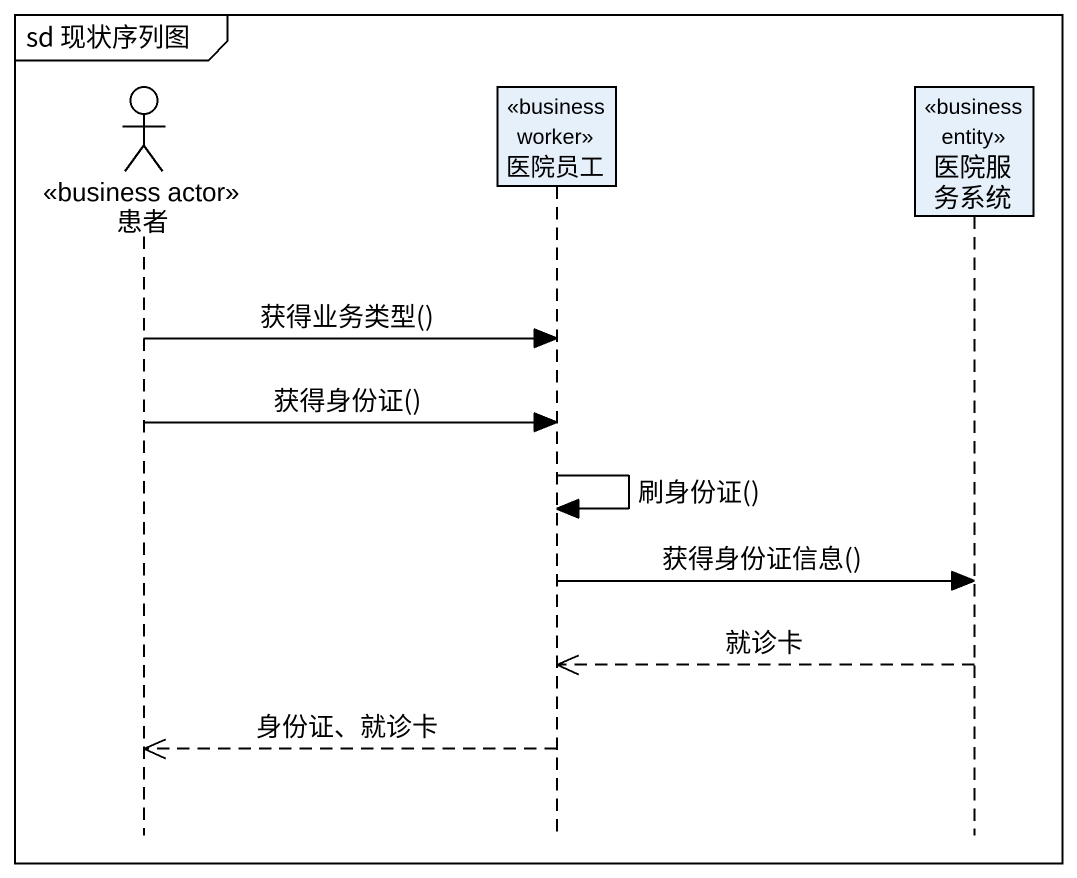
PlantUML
@startuml
mainframe sd 现状序列图
hide footbox
actor 患者 <<business actor>>
participant 医院员工 <<business worker>>
participant 医院服务系统 <<business entity>>

患者 -> 医院员工 : 获得业务类型()
患者 -> 医院员工 : 获得身份证()
医院员工 -> 医院员工 : 刷身份证()
医院员工 -> 医院服务系统 : 获得身份证信息()
医院服务系统 -->> 医院员工 : 就诊卡
医院员工 -->> 患者 : 身份证、就诊卡
@enduml
